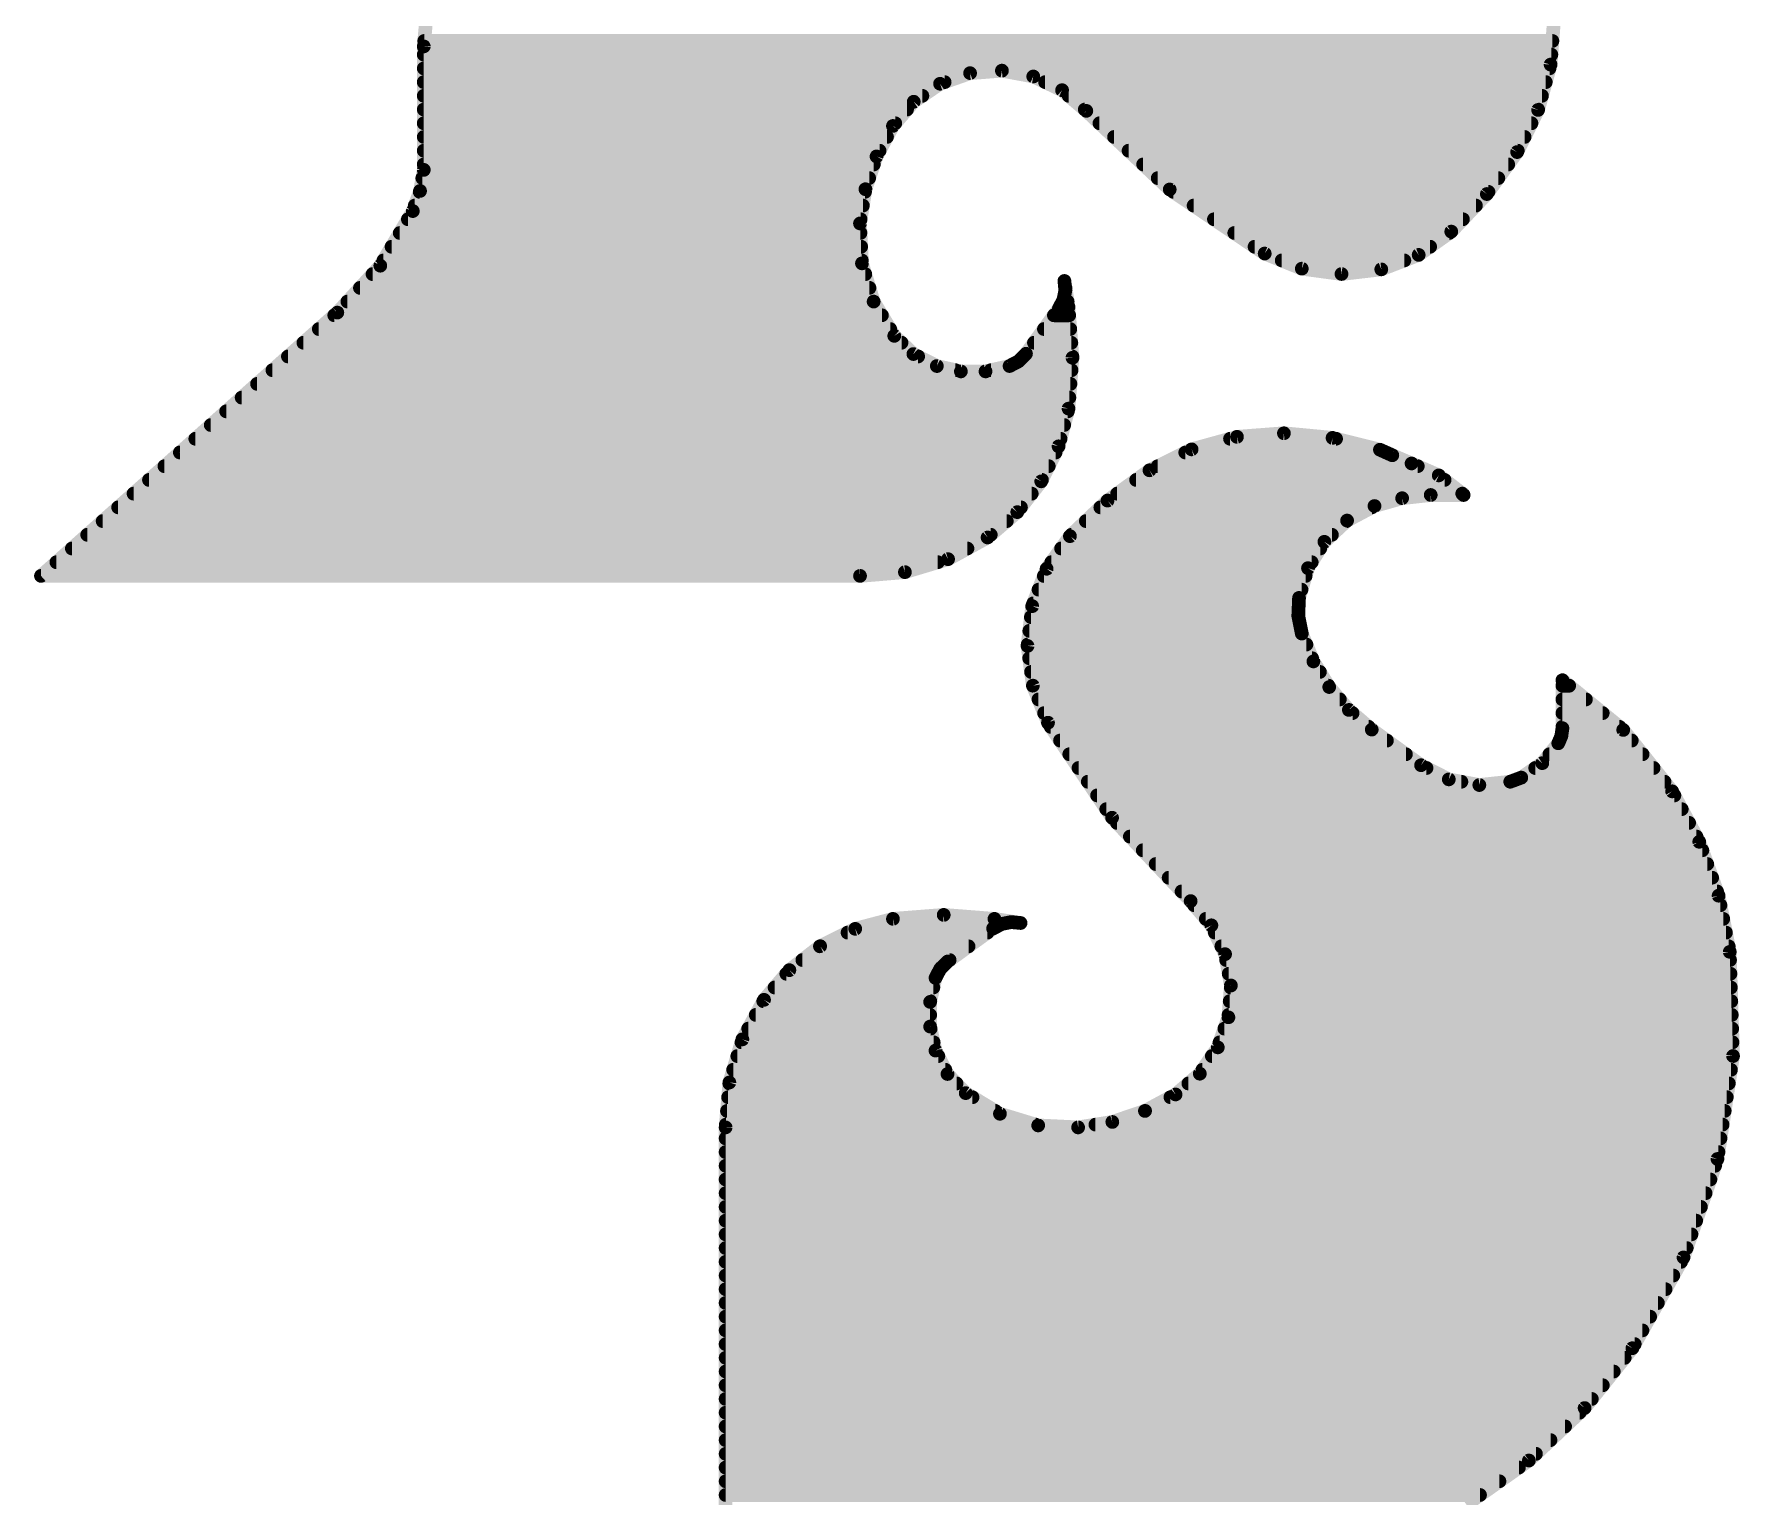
# Model space of a CAD drawing. Extents: x -98 to 26, y -2 to 26.
# Drawn here: x 6.34 to 9.498, y 19.885 to 22.593 of the extents above; entities that cross this region are included whole.
import ezdxf

# ---------------------------------------------------------------- set-up
doc = ezdxf.new("R2010")
doc.units = 0
for name, color, linetype in [('21', 53, 'CONTINUOUS'), ('22', 53, 'CONTINUOUS'), ('24', 53, 'CONTINUOUS')]:
    doc.layers.add(name, color=color, linetype=linetype)

msp = doc.modelspace()

# ---------------------------------------------------------------- linework, layer by layer
at = {"layer": '21', "const_width": 0.0254}
for points in [[(8.5669, 21.8476), (8.4829, 21.8244)], [(8.554, 21.844), (8.7504, 21.844)], [(8.6538, 21.8542), (8.5669, 21.8476)], [(8.7439, 21.8457), (8.6538, 21.8542)], [(8.8316, 21.8237), (8.7439, 21.8457)], [(8.4829, 21.8244), (8.4049, 21.7856)], [(8.4712, 21.8186), (8.843, 21.8186)], [(8.8545, 21.8135), (8.8316, 21.8237)], [(8.8901, 21.7983), (8.8545, 21.8135)], [(8.4049, 21.7856), (8.3272, 21.7296)], [(8.4202, 21.7932), (8.9017, 21.7932)], [(8.9405, 21.7762), (8.8901, 21.7983)], [(8.3802, 21.7678), (8.9513, 21.7678)], [(8.984, 21.7424), (8.9405, 21.7762)], [(8.3272, 21.7296), (8.2576, 21.6637)], [(8.3139, 21.717), (8.8168, 21.717)], [(8.345, 21.7424), (8.984, 21.7424)], [(8.7707, 21.6925), (8.8215, 21.7195)], [(8.8215, 21.7195), (8.8727, 21.734)], [(8.8727, 21.734), (8.9256, 21.7399)], [(8.9256, 21.7399), (8.9866, 21.7399)], [(8.9865, 21.7399), (8.984, 21.7424)], [(8.9866, 21.7399), (8.9865, 21.7399)], [(8.2871, 21.6916), (8.7697, 21.6916)], [(8.7287, 21.6533), (8.7707, 21.6925)], [(8.2576, 21.6637), (8.2145, 21.6033)], [(8.2602, 21.6662), (8.7426, 21.6662)], [(8.6984, 21.6044), (8.7287, 21.6533)], [(8.2412, 21.6408), (8.721, 21.6408)], [(8.2145, 21.6033), (8.1877, 21.5341)], [(8.2231, 21.6154), (8.7052, 21.6154)], [(8.6818, 21.5494), (8.6984, 21.6044)], [(8.1995, 21.5646), (8.6864, 21.5646)], [(8.2093, 21.59), (8.694, 21.59)], [(8.1877, 21.5341), (8.1791, 21.4604)], [(8.1897, 21.5392), (8.6814, 21.5392)], [(8.6804, 21.516), (8.6818, 21.5494)], [(8.1853, 21.5138), (8.6808, 21.5138)], [(8.6869, 21.4833), (8.6804, 21.516)], [(8.1824, 21.4884), (8.6859, 21.4884)], [(8.7084, 21.4318), (8.6869, 21.4833)], [(8.1791, 21.4604), (8.189, 21.3869)], [(8.1794, 21.463), (8.6954, 21.463)], [(8.1822, 21.4376), (8.706, 21.4376)], [(8.1856, 21.4122), (8.7205, 21.4122)], [(8.7377, 21.3843), (8.7084, 21.4318)], [(8.189, 21.3869), (8.217, 21.3182)], [(8.1891, 21.3868), (8.7362, 21.3868)], [(8.774, 21.3419), (8.7377, 21.3843)], [(9.2821, 21.3049), (9.1695, 21.397)], [(9.1695, 21.397), (9.1695, 21.3081)], [(9.1695, 21.3868), (9.182, 21.3868)], [(8.1994, 21.3614), (8.7573, 21.3614)], [(8.8164, 21.3055), (8.774, 21.3419)], [(9.1695, 21.3614), (9.213, 21.3614)], [(8.2098, 21.336), (8.7809, 21.336)], [(8.217, 21.3182), (8.3356, 21.1424)], [(8.2221, 21.3106), (8.8105, 21.3106)], [(9.1695, 21.3081), (9.1675, 21.2936)], [(9.1695, 21.336), (9.2441, 21.336)], [(9.1695, 21.3106), (9.2751, 21.3106)], [(8.2393, 21.2852), (8.8445, 21.2852)], [(8.9078, 21.2395), (8.8164, 21.3055)], [(9.1618, 21.2801), (9.1322, 21.2434)], [(9.1675, 21.2936), (9.1618, 21.2801)], [(9.164, 21.2852), (9.2978, 21.2852)], [(9.3727, 21.1912), (9.2821, 21.3049)], [(8.2564, 21.2598), (8.8797, 21.2598)], [(9.1322, 21.2434), (9.0933, 21.2166)], [(9.1454, 21.2598), (9.318, 21.2598)], [(8.2735, 21.2344), (8.9178, 21.2344)], [(8.9591, 21.2133), (8.9078, 21.2395)], [(9.0157, 21.2029), (8.9591, 21.2133)], [(9.0933, 21.2166), (9.0729, 21.209)], [(9.1191, 21.2344), (9.3383, 21.2344)], [(8.2907, 21.209), (8.9824, 21.209)], [(8.3078, 21.1836), (9.3768, 21.1836)], [(9.0729, 21.209), (9.0157, 21.2029)], [(9.0729, 21.209), (9.3585, 21.209)], [(9.4228, 21.0978), (9.3727, 21.1912)], [(8.3249, 21.1582), (9.3904, 21.1582)], [(8.3356, 21.1424), (8.4811, 20.988)], [(8.3446, 21.1328), (9.404, 21.1328)], [(8.3686, 21.1074), (9.4177, 21.1074)], [(9.4586, 20.998), (9.4228, 21.0978)], [(8.3925, 21.082), (9.4285, 21.082)], [(8.4164, 21.0566), (9.4376, 21.0566)], [(8.4404, 21.0312), (9.4467, 21.0312)], [(8.4643, 21.0058), (9.4558, 21.0058)], [(9.4793, 20.894), (9.4586, 20.998)], [(8.0239, 20.9624), (7.9299, 20.955)], [(8.1179, 20.955), (8.0239, 20.9624)], [(8.4811, 20.988), (8.5194, 20.9431)], [(8.4876, 20.9804), (9.4621, 20.9804)], [(7.86, 20.9366), (7.7952, 20.9045)], [(7.8459, 20.9296), (8.1049, 20.9296)], [(7.9299, 20.955), (7.86, 20.9366)], [(7.9299, 20.955), (8.1179, 20.955)], [(8.0315, 20.8763), (8.1154, 20.9372)], [(8.1154, 20.9372), (8.1311, 20.9456)], [(8.1662, 20.9474), (8.1179, 20.955)], [(8.1311, 20.9456), (8.1485, 20.9491)], [(8.1485, 20.9491), (8.1662, 20.9474)], [(8.5092, 20.955), (9.4672, 20.955)], [(8.5194, 20.9431), (8.5449, 20.8897)], [(8.5259, 20.9296), (9.4722, 20.9296)], [(7.7952, 20.9045), (7.7382, 20.8601)], [(7.7948, 20.9042), (8.0699, 20.9042)], [(8.538, 20.9042), (9.4773, 20.9042)], [(7.7622, 20.8788), (8.0349, 20.8788)], [(8.0177, 20.8629), (8.0315, 20.8763)], [(8.5449, 20.8897), (8.5556, 20.8317)], [(8.5469, 20.8788), (9.4798, 20.8788)], [(9.4853, 20.7012), (9.4793, 20.894)], [(7.7382, 20.8601), (7.6912, 20.8051)], [(7.7325, 20.8534), (8.0127, 20.8534)], [(7.9988, 20.8013), (8.0087, 20.8458)], [(8.0087, 20.8458), (8.0177, 20.8629)], [(8.5516, 20.8534), (9.4806, 20.8534)], [(7.6912, 20.8051), (7.6511, 20.7319)], [(7.6898, 20.8026), (7.9991, 20.8026)], [(7.7108, 20.828), (8.0047, 20.828)], [(7.9988, 20.7557), (7.9988, 20.8013)], [(8.5556, 20.8317), (8.551, 20.7728)], [(8.5534, 20.8026), (9.4822, 20.8026)], [(8.5554, 20.828), (9.4814, 20.828)], [(7.6759, 20.7772), (7.9988, 20.7772)], [(8.551, 20.7728), (8.5314, 20.7171)], [(8.5514, 20.7772), (9.483, 20.7772)], [(7.662, 20.7518), (7.9996, 20.7518)], [(8.0087, 20.7112), (7.9988, 20.7557)], [(8.5436, 20.7518), (9.4838, 20.7518)], [(7.6511, 20.7319), (7.6271, 20.652)], [(7.6494, 20.7264), (8.0053, 20.7264)], [(8.0309, 20.6678), (8.0087, 20.7112)], [(8.5314, 20.7171), (8.498, 20.6684)], [(8.5347, 20.7264), (9.4845, 20.7264)], [(7.6341, 20.6756), (8.0269, 20.6756)], [(7.6418, 20.701), (8.0139, 20.701)], [(8.503, 20.6756), (9.4815, 20.6756)], [(8.5204, 20.701), (9.4853, 20.701)], [(9.4565, 20.5105), (9.4853, 20.7012)], [(7.6271, 20.652), (7.6201, 20.5689)], [(7.6269, 20.6502), (8.0477, 20.6502)], [(8.0646, 20.6324), (8.0309, 20.6678)], [(8.498, 20.6684), (8.4532, 20.6299)], [(8.4769, 20.6502), (9.4776, 20.6502)], [(7.6248, 20.6248), (8.0772, 20.6248)], [(8.128, 20.5942), (8.0646, 20.6324)], [(8.4532, 20.6299), (8.3968, 20.5995)], [(8.4437, 20.6248), (9.4738, 20.6248)], [(7.6227, 20.5994), (8.1194, 20.5994)], [(8.1988, 20.5726), (8.128, 20.5942)], [(8.3968, 20.5995), (8.3361, 20.579)], [(8.3965, 20.5994), (9.4699, 20.5994)], [(7.6201, 20.5689), (7.6201, 19.0525)], [(7.6201, 20.5486), (9.4622, 20.5486)], [(7.6205, 20.574), (8.1942, 20.574)], [(8.2728, 20.5689), (8.1988, 20.5726)], [(8.3361, 20.579), (8.2728, 20.5689)], [(8.3048, 20.574), (9.4661, 20.574)], [(7.6201, 20.5232), (9.4584, 20.5232)], [(7.6201, 20.4978), (9.4521, 20.4978)], [(9.3937, 20.3281), (9.4565, 20.5105)], [(7.6201, 20.4724), (9.4434, 20.4724)], [(7.6201, 20.447), (9.4346, 20.447)], [(7.6201, 20.4216), (9.4259, 20.4216)], [(7.6201, 20.3962), (9.4171, 20.3962)], [(7.6201, 20.3708), (9.4084, 20.3708)], [(7.6201, 20.3454), (9.3996, 20.3454)], [(9.299, 20.16), (9.3937, 20.3281)], [(7.6201, 20.32), (9.3891, 20.32)], [(7.6201, 20.2946), (9.3748, 20.2946)], [(7.6201, 20.2692), (9.3605, 20.2692)], [(7.6201, 20.2438), (9.3462, 20.2438)], [(7.6201, 20.2184), (9.3319, 20.2184)], [(7.6201, 20.193), (9.3176, 20.193)], [(7.6201, 20.1676), (9.3033, 20.1676)], [(7.6201, 20.1422), (9.2848, 20.1422)], [(9.2106, 20.0493), (9.299, 20.16)], [(7.6201, 20.1168), (9.2645, 20.1168)], [(7.6201, 20.0914), (9.2442, 20.0914)], [(7.6201, 20.066), (9.2239, 20.066)], [(9.1074, 19.9521), (9.2106, 20.0493)], [(7.6201, 20.0406), (9.2013, 20.0406)], [(7.6201, 20.0152), (9.1744, 20.0152)], [(7.6201, 19.9898), (9.1474, 19.9898)], [(7.6201, 19.9644), (9.1205, 19.9644)], [(8.9917, 19.8704), (9.1074, 19.9521)], [(7.6201, 19.939), (9.0889, 19.939)], [(7.6201, 19.9136), (9.0529, 19.9136)], [(7.6201, 19.8882), (9.0169, 19.8882)]]:
    msp.add_lwpolyline(points, dxfattribs=at)
at = {"layer": '21', "const_width": 0.0127}
for points in [[(8.554, 21.8504, 1), (8.554, 21.8377)], [(8.5664, 21.8539, 1), (8.5674, 21.8412)], [(8.5686, 21.8415, 1), (8.5652, 21.8537)], [(8.6544, 21.8605, 1), (8.6532, 21.8479)], [(8.6543, 21.8479, 1), (8.6533, 21.8605)], [(8.7454, 21.8518, 1), (8.7423, 21.8395)], [(8.7432, 21.8393, 1), (8.7445, 21.852)], [(8.7504, 21.8377, 1), (8.7504, 21.8504)], [(8.4712, 21.825, 1), (8.4712, 21.8122)], [(8.4812, 21.8305, 1), (8.4846, 21.8183)], [(8.4857, 21.8187, 1), (8.4801, 21.8301)], [(8.8342, 21.8295, 1), (8.829, 21.8179)], [(8.8301, 21.8175, 1), (8.8331, 21.8299)], [(8.843, 21.8122, 1), (8.843, 21.825)], [(8.857, 21.8193, 1), (8.852, 21.8077)], [(8.8519, 21.8077, 1), (8.8571, 21.8193)], [(8.4021, 21.7913, 1), (8.4077, 21.7799)], [(8.4086, 21.7804, 1), (8.4012, 21.7908)], [(8.4202, 21.7996, 1), (8.4202, 21.7869)], [(8.8926, 21.8041, 1), (8.8876, 21.7925)], [(8.8876, 21.7925, 1), (8.8926, 21.8041)], [(8.9017, 21.7869, 1), (8.9017, 21.7996)], [(8.3802, 21.7742, 1), (8.3802, 21.7614)], [(8.9444, 21.7812, 1), (8.9366, 21.7712)], [(8.938, 21.7704, 1), (8.9431, 21.782)], [(8.9513, 21.7614, 1), (8.9513, 21.7742)], [(8.3139, 21.7234, 1), (8.3139, 21.7107)], [(8.3235, 21.7347, 1), (8.3309, 21.7244)], [(8.3316, 21.7249, 1), (8.3228, 21.7342)], [(8.345, 21.7488, 1), (8.345, 21.736)], [(8.8198, 21.7256, 1), (8.8232, 21.7134)], [(8.8168, 21.7107, 1), (8.8168, 21.7234)], [(8.8245, 21.7139, 1), (8.8185, 21.7251)], [(8.872, 21.7403, 1), (8.8734, 21.7277)], [(8.8744, 21.7279, 1), (8.871, 21.7401)], [(8.9256, 21.7463, 1), (8.9256, 21.7336)], [(8.9263, 21.7336, 1), (8.9249, 21.7462)], [(8.9885, 21.7469, 1), (8.9795, 21.7379)], [(8.9801, 21.7374, 1), (8.9879, 21.7474)], [(8.9865, 21.7463, 1), (8.9865, 21.7336)], [(8.982, 21.7354, 1), (8.991, 21.7444)], [(8.984, 21.736, 1), (8.984, 21.7488)], [(8.9866, 21.7336, 1), (8.9866, 21.7463)], [(8.9866, 21.7336, 1), (8.9866, 21.7463)], [(8.2871, 21.698, 1), (8.2871, 21.6852)], [(8.7678, 21.6981, 1), (8.7737, 21.6869)], [(8.7751, 21.6879, 1), (8.7664, 21.6972)], [(8.7697, 21.6852, 1), (8.7697, 21.698)], [(8.2532, 21.6683, 1), (8.262, 21.6591)], [(8.2628, 21.66, 1), (8.2524, 21.6674)], [(8.2602, 21.6726, 1), (8.2602, 21.6598)], [(8.7426, 21.6598, 1), (8.7426, 21.6726)], [(8.2412, 21.6472, 1), (8.2412, 21.6345)], [(8.721, 21.6345, 1), (8.721, 21.6472)], [(8.7244, 21.6579, 1), (8.7331, 21.6486)], [(8.7341, 21.6499, 1), (8.7233, 21.6566)], [(8.2093, 21.607, 1), (8.2196, 21.5996)], [(8.2204, 21.601, 1), (8.2085, 21.6056)], [(8.2231, 21.6218, 1), (8.2231, 21.609)], [(8.693, 21.6078, 1), (8.7038, 21.6011)], [(8.7045, 21.6026, 1), (8.6923, 21.6063)], [(8.7052, 21.609, 1), (8.7052, 21.6218)], [(8.1995, 21.571, 1), (8.1995, 21.5583)], [(8.2093, 21.5964, 1), (8.2093, 21.5836)], [(8.6864, 21.5583, 1), (8.6864, 21.571)], [(8.694, 21.5836, 1), (8.694, 21.5964)], [(8.1818, 21.5364, 1), (8.1937, 21.5318)], [(8.194, 21.5334, 1), (8.1814, 21.5349)], [(8.1897, 21.5456, 1), (8.1897, 21.5328)], [(8.6757, 21.5512, 1), (8.6879, 21.5476)], [(8.6881, 21.5491, 1), (8.6755, 21.5497)], [(8.6814, 21.5328, 1), (8.6814, 21.5456)], [(8.1853, 21.5202, 1), (8.1853, 21.5074)], [(8.674, 21.5163, 1), (8.6867, 21.5158)], [(8.6866, 21.5173, 1), (8.6742, 21.5148)], [(8.6808, 21.5074, 1), (8.6808, 21.5202)], [(8.1824, 21.4948, 1), (8.1824, 21.4821)], [(8.6928, 21.4857, 1), (8.681, 21.4809)], [(8.6807, 21.4821, 1), (8.6931, 21.4845)], [(8.6859, 21.4821, 1), (8.6859, 21.4948)], [(8.1854, 21.4613, 1), (8.1728, 21.4596)], [(8.1728, 21.4612, 1), (8.1854, 21.4597)], [(8.1794, 21.4694, 1), (8.1794, 21.4566)], [(8.1822, 21.444, 1), (8.1822, 21.4312)], [(8.6954, 21.4566, 1), (8.6954, 21.4694)], [(8.706, 21.4312, 1), (8.706, 21.444)], [(8.1856, 21.4186, 1), (8.1856, 21.4059)], [(8.7138, 21.4351, 1), (8.703, 21.4285)], [(8.7025, 21.4293, 1), (8.7142, 21.4342)], [(8.7205, 21.4059, 1), (8.7205, 21.4186)], [(8.1949, 21.3893, 1), (8.1832, 21.3845)], [(8.1891, 21.3932, 1), (8.1891, 21.3804)], [(8.1827, 21.3861, 1), (8.1953, 21.3878)], [(8.7425, 21.3884, 1), (8.7329, 21.3802)], [(8.7323, 21.381, 1), (8.7431, 21.3876)], [(8.7362, 21.3804, 1), (8.7362, 21.3932)], [(9.1735, 21.4019, 1), (9.1655, 21.3921)], [(9.1695, 21.3932, 1), (9.1695, 21.3804)], [(9.1759, 21.397, 1), (9.1632, 21.397)], [(9.182, 21.3804, 1), (9.182, 21.3932)], [(8.1994, 21.3678, 1), (8.1994, 21.355)], [(8.7573, 21.355, 1), (8.7573, 21.3678)], [(8.7782, 21.3467, 1), (8.7699, 21.3371)], [(8.7692, 21.3378, 1), (8.7789, 21.346)], [(9.1695, 21.3678, 1), (9.1695, 21.355)], [(9.213, 21.355, 1), (9.213, 21.3678)], [(8.2098, 21.3424, 1), (8.2098, 21.3297)], [(8.2223, 21.3218, 1), (8.2117, 21.3146)], [(8.2111, 21.3158, 1), (8.2229, 21.3206)], [(8.2221, 21.317, 1), (8.2221, 21.3042)], [(8.7809, 21.3297, 1), (8.7809, 21.3424)], [(8.8105, 21.3042, 1), (8.8105, 21.317)], [(9.1695, 21.3424, 1), (9.1695, 21.3297)], [(9.1695, 21.317, 1), (9.1695, 21.3042)], [(9.1758, 21.3072, 1), (9.1632, 21.309)], [(9.2441, 21.3297, 1), (9.2441, 21.3424)], [(9.2751, 21.3042, 1), (9.2751, 21.317)], [(8.2393, 21.2916, 1), (8.2393, 21.2788)], [(8.8201, 21.3106, 1), (8.8127, 21.3004)], [(8.8123, 21.3007, 1), (8.8205, 21.3103)], [(8.8445, 21.2788, 1), (8.8445, 21.2916)], [(9.156, 21.2826, 1), (9.1676, 21.2776)], [(9.1667, 21.2761, 1), (9.1569, 21.2841)], [(9.164, 21.2916, 1), (9.164, 21.2788)], [(9.1612, 21.2944, 1), (9.1738, 21.2927)], [(9.1734, 21.2911, 1), (9.1617, 21.2961)], [(9.1632, 21.3081, 1), (9.1759, 21.3081)], [(9.287, 21.3089, 1), (9.2771, 21.301)], [(9.278, 21.3, 1), (9.2861, 21.3098)], [(9.2978, 21.2788, 1), (9.2978, 21.2916)], [(8.2564, 21.2662, 1), (8.2564, 21.2535)], [(8.8797, 21.2535, 1), (8.8797, 21.2662)], [(9.1358, 21.2381, 1), (9.1286, 21.2486)], [(9.1454, 21.2662, 1), (9.1454, 21.2535)], [(9.318, 21.2535, 1), (9.318, 21.2662)], [(8.2735, 21.2408, 1), (8.2735, 21.228)], [(8.9107, 21.2452, 1), (8.9049, 21.2338)], [(8.9041, 21.2344, 1), (8.9115, 21.2446)], [(8.9178, 21.228, 1), (8.9178, 21.2408)], [(8.9602, 21.2196, 1), (8.9579, 21.2071)], [(8.9562, 21.2077, 1), (8.962, 21.219)], [(9.0897, 21.2218, 1), (9.0969, 21.2114)], [(9.0955, 21.2106, 1), (9.0911, 21.2226)], [(9.1191, 21.2408, 1), (9.1191, 21.228)], [(9.1272, 21.2474, 1), (9.1371, 21.2394)], [(9.3383, 21.228, 1), (9.3383, 21.2408)], [(8.2907, 21.2154, 1), (8.2907, 21.2026)], [(8.3078, 21.19, 1), (8.3078, 21.1773)], [(8.9824, 21.2026, 1), (8.9824, 21.2154)], [(9.015, 21.2092, 1), (9.0163, 21.1965)], [(9.0145, 21.1966, 1), (9.0168, 21.2091)], [(9.0729, 21.2154, 1), (9.0729, 21.2026)], [(9.0707, 21.215, 1), (9.0751, 21.203)], [(9.0736, 21.2027, 1), (9.0722, 21.2153)], [(9.3585, 21.2026, 1), (9.3585, 21.2154)], [(9.3783, 21.1942, 1), (9.3671, 21.1882)], [(9.3677, 21.1872, 1), (9.3777, 21.1952)], [(9.3768, 21.1773, 1), (9.3768, 21.19)], [(8.3249, 21.1646, 1), (8.3249, 21.1518)], [(9.3904, 21.1518, 1), (9.3904, 21.1646)], [(8.3402, 21.1467, 1), (8.331, 21.138)], [(8.3304, 21.1388, 1), (8.3409, 21.1459)], [(8.3446, 21.1392, 1), (8.3446, 21.1264)], [(9.404, 21.1264, 1), (9.404, 21.1392)], [(8.3686, 21.1138, 1), (8.3686, 21.1011)], [(9.4288, 21.0999, 1), (9.4169, 21.0956)], [(9.4172, 21.0948, 1), (9.4284, 21.1008)], [(9.4177, 21.1011, 1), (9.4177, 21.1138)], [(8.3925, 21.0884, 1), (8.3925, 21.0756)], [(8.4164, 21.063, 1), (8.4164, 21.0502)], [(9.4285, 21.0756, 1), (9.4285, 21.0884)], [(9.4376, 21.0502, 1), (9.4376, 21.063)], [(8.4404, 21.0376, 1), (8.4404, 21.0249)], [(9.4467, 21.0249, 1), (9.4467, 21.0376)], [(8.4643, 21.0122, 1), (8.4643, 20.9994)], [(9.4649, 20.9992, 1), (9.4524, 20.9967)], [(9.4527, 20.9958, 1), (9.4646, 21.0001)], [(9.4558, 20.9994, 1), (9.4558, 21.0122)], [(8.0244, 20.9687, 1), (8.0234, 20.956)], [(8.0244, 20.956, 1), (8.0234, 20.9687)], [(8.4859, 20.9921, 1), (8.4763, 20.9839)], [(8.4765, 20.9836, 1), (8.4857, 20.9924)], [(8.4876, 20.9868, 1), (8.4876, 20.974)], [(9.4621, 20.974, 1), (9.4621, 20.9868)], [(7.8459, 20.936, 1), (7.8459, 20.9232)], [(7.8584, 20.9427, 1), (7.8616, 20.9304)], [(7.8628, 20.9309, 1), (7.8572, 20.9423)], [(7.9299, 20.9614, 1), (7.9299, 20.9487)], [(7.9294, 20.9613, 1), (7.9304, 20.9487)], [(7.9315, 20.9489, 1), (7.9283, 20.9611)], [(8.1049, 20.9232, 1), (8.1049, 20.936)], [(8.1124, 20.9428, 1), (8.1184, 20.9316)], [(8.1189, 20.9613, 1), (8.1169, 20.9487)], [(8.1191, 20.9321, 1), (8.1117, 20.9423)], [(8.1174, 20.9487, 1), (8.1184, 20.9613)], [(8.1179, 20.9487, 1), (8.1179, 20.9614)], [(8.1298, 20.9518, 1), (8.1323, 20.9394)], [(8.1341, 20.94, 1), (8.1281, 20.9512)], [(8.1491, 20.9554, 1), (8.1479, 20.9428)], [(8.1498, 20.9429, 1), (8.1472, 20.9553)], [(8.1652, 20.9411, 1), (8.1672, 20.9537)], [(8.1656, 20.9411, 1), (8.1668, 20.9537)], [(8.5092, 20.9614, 1), (8.5092, 20.9487)], [(8.5252, 20.9458, 1), (8.5137, 20.9403)], [(8.5146, 20.9389, 1), (8.5243, 20.9472)], [(8.5259, 20.936, 1), (8.5259, 20.9232)], [(9.4672, 20.9487, 1), (9.4672, 20.9614)], [(9.4722, 20.9232, 1), (9.4722, 20.936)], [(7.7948, 20.9106, 1), (7.7948, 20.8978)], [(7.7924, 20.9102, 1), (7.798, 20.8988)], [(7.7991, 20.8995, 1), (7.7913, 20.9095)], [(8.0699, 20.8978, 1), (8.0699, 20.9106)], [(8.538, 20.9106, 1), (8.538, 20.8978)], [(9.4773, 20.8978, 1), (9.4773, 20.9106)], [(7.7622, 20.8852, 1), (7.7622, 20.8725)], [(8.0278, 20.8814, 1), (8.0352, 20.8712)], [(8.0359, 20.8718, 1), (8.0271, 20.8808)], [(8.0349, 20.8725, 1), (8.0349, 20.8852)], [(8.5511, 20.8909, 1), (8.5386, 20.8886)], [(8.5391, 20.887, 1), (8.5506, 20.8925)], [(8.5469, 20.8852, 1), (8.5469, 20.8725)], [(9.4856, 20.8942, 1), (9.473, 20.8938)], [(9.4731, 20.8928, 1), (9.4855, 20.8952)], [(9.4798, 20.8725, 1), (9.4798, 20.8852)], [(7.7325, 20.8598, 1), (7.7325, 20.847)], [(7.7343, 20.8651, 1), (7.7421, 20.8551)], [(7.743, 20.856, 1), (7.7333, 20.8642)], [(8.0031, 20.8488, 1), (8.0143, 20.8428)], [(8.0149, 20.8444, 1), (8.0025, 20.8472)], [(8.0133, 20.8674, 1), (8.0221, 20.8583)], [(8.0233, 20.8599, 1), (8.0121, 20.8658)], [(8.0127, 20.847, 1), (8.0127, 20.8598)], [(8.5516, 20.8598, 1), (8.5516, 20.847)], [(9.4806, 20.847, 1), (9.4806, 20.8598)], [(7.6898, 20.809, 1), (7.6898, 20.7963)], [(7.6864, 20.8092, 1), (7.696, 20.801)], [(7.6968, 20.802, 1), (7.6856, 20.8082)], [(7.7108, 20.8344, 1), (7.7108, 20.8216)], [(8.0051, 20.8013, 1), (7.9924, 20.8013)], [(7.9991, 20.7963, 1), (7.9991, 20.809)], [(8.0047, 20.8216, 1), (8.0047, 20.8344)], [(8.5534, 20.809, 1), (8.5534, 20.7963)], [(8.5554, 20.8344, 1), (8.5554, 20.8216)], [(8.562, 20.8312, 1), (8.5493, 20.8322)], [(8.5494, 20.8305, 1), (8.5619, 20.8328)], [(9.4814, 20.8216, 1), (9.4814, 20.8344)], [(9.4822, 20.7963, 1), (9.4822, 20.809)], [(7.6759, 20.7836, 1), (7.6759, 20.7708)], [(7.9926, 20.8027, 1), (8.005, 20.7999)], [(7.9988, 20.7708, 1), (7.9988, 20.7836)], [(8.5514, 20.7836, 1), (8.5514, 20.7708)], [(8.557, 20.7707, 1), (8.5451, 20.7749)], [(9.483, 20.7708, 1), (9.483, 20.7836)], [(7.662, 20.7582, 1), (7.662, 20.7454)], [(7.9924, 20.7557, 1), (8.0051, 20.7557)], [(8.005, 20.7571, 1), (7.9926, 20.7543)], [(7.9996, 20.7454, 1), (7.9996, 20.7582)], [(8.5436, 20.7582, 1), (8.5436, 20.7454)], [(8.5447, 20.7733, 1), (8.5574, 20.7723)], [(9.4838, 20.7454, 1), (9.4838, 20.7582)], [(7.6494, 20.7328, 1), (7.6494, 20.7201)], [(7.6455, 20.735, 1), (7.6567, 20.7289)], [(7.6572, 20.7301, 1), (7.645, 20.7338)], [(8.0144, 20.7141, 1), (8.003, 20.7083)], [(8.0025, 20.7098, 1), (8.0149, 20.7126)], [(8.0053, 20.7201, 1), (8.0053, 20.7328)], [(8.5254, 20.7192, 1), (8.5374, 20.715)], [(8.5366, 20.7135, 1), (8.5262, 20.7207)], [(8.5347, 20.7328, 1), (8.5347, 20.7201)], [(9.4845, 20.7201, 1), (9.4845, 20.7328)], [(7.6341, 20.682, 1), (7.6341, 20.6692)], [(7.6418, 20.7074, 1), (7.6418, 20.6946)], [(8.0139, 20.6946, 1), (8.0139, 20.7074)], [(8.0269, 20.6692, 1), (8.0269, 20.682)], [(8.503, 20.682, 1), (8.503, 20.6692)], [(8.5204, 20.7074, 1), (8.5204, 20.6946)], [(9.479, 20.701, 1), (9.4917, 20.7014)], [(9.4916, 20.7002, 1), (9.4791, 20.7021)], [(9.4815, 20.6692, 1), (9.4815, 20.682)], [(9.4853, 20.6946, 1), (9.4853, 20.7074)], [(7.6269, 20.6566, 1), (7.6269, 20.6439)], [(7.6334, 20.6515, 1), (7.6207, 20.6526)], [(7.621, 20.6539, 1), (7.6331, 20.6502)], [(8.0355, 20.6721, 1), (8.0263, 20.6634)], [(8.0253, 20.6649, 1), (8.0366, 20.6706)], [(8.0477, 20.6439, 1), (8.0477, 20.6566)], [(8.4769, 20.6566, 1), (8.4769, 20.6439)], [(8.4928, 20.6719, 1), (8.5033, 20.6648)], [(8.5022, 20.6635, 1), (8.4939, 20.6732)], [(9.4776, 20.6439, 1), (9.4776, 20.6566)], [(7.6248, 20.6312, 1), (7.6248, 20.6184)], [(8.0679, 20.6378, 1), (8.0613, 20.627)], [(8.06, 20.628, 1), (8.0692, 20.6368)], [(8.0772, 20.6184, 1), (8.0772, 20.6312)], [(8.4437, 20.6312, 1), (8.4437, 20.6184)], [(8.4491, 20.6347, 1), (8.4573, 20.6251)], [(8.4562, 20.6243, 1), (8.4502, 20.6355)], [(9.4738, 20.6184, 1), (9.4738, 20.6312)], [(7.6227, 20.6058, 1), (7.6227, 20.593)], [(8.1194, 20.593, 1), (8.1194, 20.6058)], [(8.1299, 20.6003, 1), (8.1262, 20.5881)], [(8.1247, 20.5887, 1), (8.1313, 20.5996)], [(8.3965, 20.6058, 1), (8.3965, 20.593)], [(8.3938, 20.6051, 1), (8.3998, 20.5939)], [(8.3988, 20.5935, 1), (8.3948, 20.6055)], [(9.4699, 20.593, 1), (9.4699, 20.6058)], [(7.6138, 20.5694, 1), (7.6264, 20.5684)], [(7.6201, 20.555, 1), (7.6201, 20.5422)], [(7.6265, 20.5689, 1), (7.6138, 20.5689)], [(7.6205, 20.5804, 1), (7.6205, 20.5677)], [(8.1992, 20.5789, 1), (8.1985, 20.5662)], [(8.1942, 20.5677, 1), (8.1942, 20.5804)], [(8.197, 20.5665, 1), (8.2007, 20.5786)], [(8.2718, 20.5752, 1), (8.2738, 20.5626)], [(8.2725, 20.5626, 1), (8.2731, 20.5752)], [(8.3048, 20.5804, 1), (8.3048, 20.5677)], [(8.3341, 20.585, 1), (8.3381, 20.573)], [(8.3371, 20.5727, 1), (8.3351, 20.5852)], [(9.4622, 20.5422, 1), (9.4622, 20.555)], [(9.4661, 20.5677, 1), (9.4661, 20.5804)], [(7.6201, 20.5296, 1), (7.6201, 20.5168)], [(9.4584, 20.5168, 1), (9.4584, 20.5296)], [(7.6201, 20.5042, 1), (7.6201, 20.4915)], [(9.4502, 20.5114, 1), (9.4628, 20.5095)], [(9.4625, 20.5084, 1), (9.4505, 20.5125)], [(9.4521, 20.4915, 1), (9.4521, 20.5042)], [(7.6201, 20.4788, 1), (7.6201, 20.466)], [(9.4434, 20.466, 1), (9.4434, 20.4788)], [(7.6201, 20.4534, 1), (7.6201, 20.4407)], [(7.6201, 20.428, 1), (7.6201, 20.4153)], [(9.4259, 20.4153, 1), (9.4259, 20.428)], [(9.4346, 20.4407, 1), (9.4346, 20.4534)], [(7.6201, 20.4026, 1), (7.6201, 20.3898)], [(9.4171, 20.3898, 1), (9.4171, 20.4026)], [(7.6201, 20.3772, 1), (7.6201, 20.3645)], [(9.4084, 20.3645, 1), (9.4084, 20.3772)], [(7.6201, 20.3518, 1), (7.6201, 20.3391)], [(9.3992, 20.325, 1), (9.3881, 20.3312)], [(9.3996, 20.3391, 1), (9.3996, 20.3518)], [(7.6201, 20.3264, 1), (7.6201, 20.3136)], [(9.3877, 20.3301, 1), (9.3997, 20.326)], [(9.3891, 20.3136, 1), (9.3891, 20.3264)], [(7.6201, 20.301, 1), (7.6201, 20.2883)], [(7.6201, 20.2756, 1), (7.6201, 20.2629)], [(9.3605, 20.2629, 1), (9.3605, 20.2756)], [(9.3748, 20.2883, 1), (9.3748, 20.301)], [(7.6201, 20.2502, 1), (7.6201, 20.2374)], [(9.3462, 20.2374, 1), (9.3462, 20.2502)], [(7.6201, 20.2248, 1), (7.6201, 20.2121)], [(9.3319, 20.2121, 1), (9.3319, 20.2248)], [(7.6201, 20.1994, 1), (7.6201, 20.1867)], [(9.3176, 20.1867, 1), (9.3176, 20.1994)], [(7.6201, 20.174, 1), (7.6201, 20.1612)], [(7.6201, 20.1486, 1), (7.6201, 20.1359)], [(9.2848, 20.1359, 1), (9.2848, 20.1486)], [(9.2935, 20.1631, 1), (9.3045, 20.1569)], [(9.304, 20.156, 1), (9.294, 20.164)], [(9.3033, 20.1612, 1), (9.3033, 20.174)], [(7.6201, 20.1232, 1), (7.6201, 20.1105)], [(9.2645, 20.1105, 1), (9.2645, 20.1232)], [(7.6201, 20.0978, 1), (7.6201, 20.085)], [(9.2442, 20.085, 1), (9.2442, 20.0978)], [(7.6201, 20.0724, 1), (7.6201, 20.0597)], [(9.2056, 20.0533, 1), (9.2155, 20.0453)], [(9.2149, 20.0447, 1), (9.2062, 20.0539)], [(9.2239, 20.0597, 1), (9.2239, 20.0724)], [(7.6201, 20.047, 1), (7.6201, 20.0343)], [(7.6201, 20.0216, 1), (7.6201, 20.0088)], [(9.1744, 20.0088, 1), (9.1744, 20.0216)], [(9.2013, 20.0343, 1), (9.2013, 20.047)], [(7.6201, 19.9962, 1), (7.6201, 19.9835)], [(9.1474, 19.9835, 1), (9.1474, 19.9962)], [(7.6201, 19.9708, 1), (7.6201, 19.9581)], [(9.1031, 19.9567, 1), (9.1118, 19.9475)], [(9.1111, 19.9469, 1), (9.1038, 19.9573)], [(9.1205, 19.9581, 1), (9.1205, 19.9708)], [(7.6201, 19.9454, 1), (7.6201, 19.9326)], [(9.0889, 19.9326, 1), (9.0889, 19.9454)], [(7.6201, 19.92, 1), (7.6201, 19.9073)], [(7.6201, 19.8946, 1), (7.6201, 19.8819)], [(9.0169, 19.8819, 1), (9.0169, 19.8946)], [(9.0529, 19.9073, 1), (9.0529, 19.92)]]:
    msp.add_lwpolyline(points, format="xyb", dxfattribs=at)
at = {"layer": '22', "const_width": 0.0254}
for points in [[(7.0612, 22.5705), (7.0736, 22.7068)], [(9.1542, 22.6238), (9.1476, 22.5369)], [(7.0612, 22.3419), (7.0612, 22.5705)], [(7.0621, 22.5806), (9.1509, 22.5806)], [(7.0612, 22.5552), (9.149, 22.5552)], [(7.0612, 22.5298), (9.1456, 22.5298)], [(8.0728, 22.521), (8.0171, 22.5014)], [(8.1317, 22.5256), (8.0728, 22.521)], [(8.1898, 22.5149), (8.1317, 22.5256)], [(8.2431, 22.4894), (8.1898, 22.5149)], [(9.1476, 22.5369), (9.1244, 22.4529)], [(7.0612, 22.5044), (8.0256, 22.5044)], [(7.0612, 22.479), (7.9844, 22.479)], [(8.0171, 22.5014), (7.9684, 22.468)], [(8.2117, 22.5044), (9.1386, 22.5044)], [(8.288, 22.4511), (8.2431, 22.4894)], [(8.2553, 22.479), (9.1316, 22.479)], [(7.0612, 22.4536), (7.956, 22.4536)], [(7.9684, 22.468), (7.9299, 22.4232)], [(8.2851, 22.4536), (9.1246, 22.4536)], [(8.4424, 22.3056), (8.288, 22.4511)], [(9.1244, 22.4529), (9.0856, 22.3749)], [(7.0612, 22.4282), (7.9342, 22.4282)], [(7.9299, 22.4232), (7.8995, 22.3668)], [(8.3123, 22.4282), (9.1121, 22.4282)], [(7.0612, 22.4028), (7.9189, 22.4028)], [(8.3393, 22.4028), (9.0995, 22.4028)], [(7.0612, 22.3774), (7.9052, 22.3774)], [(7.0612, 22.352), (7.8945, 22.352)], [(7.8995, 22.3668), (7.879, 22.3061)], [(8.3662, 22.3774), (9.0868, 22.3774)], [(8.3932, 22.352), (9.0691, 22.352)], [(9.0856, 22.3749), (9.0296, 22.2972)], [(7.0544, 22.3029), (7.0612, 22.3419)], [(7.0585, 22.3266), (7.8859, 22.3266)], [(8.4201, 22.3266), (9.0508, 22.3266)], [(7.0409, 22.2657), (7.0544, 22.3029)], [(7.0537, 22.3012), (7.8782, 22.3012)], [(7.879, 22.3061), (7.8689, 22.2428)], [(8.6182, 22.187), (8.4424, 22.3056)], [(8.4489, 22.3012), (9.0325, 22.3012)], [(9.0296, 22.2972), (8.9637, 22.2276)], [(6.9807, 22.1645), (7.0409, 22.2657)], [(7.0446, 22.2758), (7.8742, 22.2758)], [(8.4866, 22.2758), (9.0093, 22.2758)], [(7.0167, 22.225), (7.8698, 22.225)], [(7.0318, 22.2504), (7.8701, 22.2504)], [(7.8689, 22.2428), (7.8726, 22.1688)], [(8.5242, 22.2504), (8.9853, 22.2504)], [(8.5619, 22.225), (8.9601, 22.225)], [(8.9637, 22.2276), (8.9033, 22.1845)], [(7.0016, 22.1996), (7.871, 22.1996)], [(8.5995, 22.1996), (8.9245, 22.1996)], [(6.9012, 22.0777), (6.9807, 22.1645)], [(6.9865, 22.1742), (7.8723, 22.1742)], [(7.8726, 22.1688), (7.8942, 22.098)], [(8.6869, 22.159), (8.6182, 22.187)], [(8.6497, 22.1742), (8.8768, 22.1742)], [(8.7604, 22.1491), (8.6869, 22.159)], [(8.9033, 22.1845), (8.8341, 22.1577)], [(6.9663, 22.1488), (7.8787, 22.1488)], [(8.2474, 22.1362), (8.255, 22.0879)], [(8.2491, 22.1185), (8.2474, 22.1362)], [(8.8341, 22.1577), (8.7604, 22.1491)], [(6.9198, 22.098), (7.8942, 22.098)], [(6.9431, 22.1234), (7.8864, 22.1234)], [(7.8942, 22.098), (7.9324, 22.0346)], [(8.2372, 22.0854), (8.2456, 22.1011)], [(8.244, 22.098), (8.2534, 22.098)], [(8.2456, 22.1011), (8.2491, 22.1185)], [(8.2486, 22.1234), (8.2494, 22.1234)], [(6.3525, 21.5901), (6.9012, 22.0777)], [(6.8955, 22.0726), (7.9095, 22.0726)], [(8.1763, 22.0015), (8.2372, 22.0854)], [(8.2279, 22.0726), (8.2562, 22.0726)], [(8.255, 22.0879), (8.2623, 21.9939)], [(6.8669, 22.0472), (7.9248, 22.0472)], [(7.9324, 22.0346), (7.9678, 22.0009)], [(8.2095, 22.0472), (8.2582, 22.0472)], [(6.8383, 22.0218), (7.9458, 22.0218)], [(7.9678, 22.0009), (8.0112, 21.9787)], [(8.1629, 21.9877), (8.1763, 22.0015)], [(8.191, 22.0218), (8.2602, 22.0218)], [(6.7811, 21.971), (8.0457, 21.971)], [(6.8097, 21.9964), (7.9766, 21.9964)], [(8.0112, 21.9787), (8.0557, 21.9688)], [(8.1013, 21.9688), (8.1458, 21.9787)], [(8.1113, 21.971), (8.2606, 21.971)], [(8.1458, 21.9787), (8.1629, 21.9877)], [(8.1713, 21.9964), (8.2622, 21.9964)], [(8.2623, 21.9939), (8.255, 21.8999)], [(6.7525, 21.9456), (8.2586, 21.9456)], [(8.0557, 21.9688), (8.1013, 21.9688)], [(6.724, 21.9202), (8.2566, 21.9202)], [(6.6954, 21.8948), (8.2537, 21.8948)], [(8.255, 21.8999), (8.2366, 21.83)], [(6.6382, 21.844), (8.2403, 21.844)], [(6.6668, 21.8694), (8.247, 21.8694)], [(6.6096, 21.8186), (8.2309, 21.8186)], [(8.2366, 21.83), (8.2045, 21.7652)], [(6.581, 21.7932), (8.2184, 21.7932)], [(6.5525, 21.7678), (8.2058, 21.7678)], [(8.2045, 21.7652), (8.1601, 21.7082)], [(6.4953, 21.717), (8.167, 21.717)], [(6.5239, 21.7424), (8.1868, 21.7424)], [(6.4667, 21.6916), (8.1407, 21.6916)], [(8.1601, 21.7082), (8.1051, 21.6612)], [(6.4381, 21.6662), (8.111, 21.6662)], [(8.1051, 21.6612), (8.0319, 21.6211)], [(6.4096, 21.6408), (8.0679, 21.6408)], [(7.8689, 21.5901), (6.3525, 21.5901)], [(6.381, 21.6154), (8.013, 21.6154)], [(7.952, 21.5971), (7.8689, 21.5901)], [(8.0319, 21.6211), (7.952, 21.5971)]]:
    msp.add_lwpolyline(points, dxfattribs=at)
at = {"layer": '22', "const_width": 0.0127}
for points in [[(7.0676, 22.5705, 1), (7.0549, 22.5705)], [(7.0621, 22.587, 1), (7.0621, 22.5742)], [(9.1509, 22.5742, 1), (9.1509, 22.587)], [(7.0549, 22.5711, 1), (7.0675, 22.5699)], [(7.0612, 22.5616, 1), (7.0612, 22.5489)], [(9.149, 22.5489, 1), (9.149, 22.5616)], [(7.0612, 22.5362, 1), (7.0612, 22.5235)], [(8.0723, 22.5274, 1), (8.0733, 22.5147)], [(8.0749, 22.5151, 1), (8.0707, 22.527)], [(8.1328, 22.5319, 1), (8.1305, 22.5194)], [(8.1322, 22.5193, 1), (8.1312, 22.532)], [(8.1925, 22.5206, 1), (8.187, 22.5091)], [(8.1886, 22.5086, 1), (8.1909, 22.5211)], [(9.1412, 22.5374, 1), (9.1539, 22.5364)], [(9.1537, 22.5352, 1), (9.1415, 22.5386)], [(9.1456, 22.5235, 1), (9.1456, 22.5362)], [(7.0612, 22.5108, 1), (7.0612, 22.498)], [(7.0612, 22.4854, 1), (7.0612, 22.4727)], [(7.9844, 22.4727, 1), (7.9844, 22.4854)], [(8.015, 22.5074, 1), (8.0192, 22.4954)], [(8.0207, 22.4962, 1), (8.0135, 22.5066)], [(8.0256, 22.498, 1), (8.0256, 22.5108)], [(8.2117, 22.5108, 1), (8.2117, 22.498)], [(8.2472, 22.4943, 1), (8.2389, 22.4846)], [(8.2403, 22.4837, 1), (8.2458, 22.4952)], [(8.2553, 22.4854, 1), (8.2553, 22.4727)], [(9.1316, 22.4727, 1), (9.1316, 22.4854)], [(9.1386, 22.498, 1), (9.1386, 22.5108)], [(7.0612, 22.46, 1), (7.0612, 22.4473)], [(7.956, 22.4473, 1), (7.956, 22.46)], [(7.9648, 22.4733, 1), (7.9719, 22.4628)], [(7.9732, 22.4639, 1), (7.9635, 22.4722)], [(8.2851, 22.46, 1), (8.2851, 22.4473)], [(8.2924, 22.4557, 1), (8.2836, 22.4465)], [(8.2839, 22.4463, 1), (8.2921, 22.4559)], [(9.1183, 22.4546, 1), (9.1305, 22.4512)], [(9.1301, 22.4501, 1), (9.1187, 22.4557)], [(9.1246, 22.4473, 1), (9.1246, 22.46)], [(7.0612, 22.4346, 1), (7.0612, 22.4218)], [(7.9251, 22.4273, 1), (7.9347, 22.4191)], [(7.9355, 22.4202, 1), (7.9243, 22.4262)], [(7.9342, 22.4218, 1), (7.9342, 22.4346)], [(8.3123, 22.4346, 1), (8.3123, 22.4218)], [(9.1121, 22.4218, 1), (9.1121, 22.4346)], [(7.0612, 22.4092, 1), (7.0612, 22.3965)], [(7.9189, 22.3965, 1), (7.9189, 22.4092)], [(8.3393, 22.4092, 1), (8.3393, 22.3965)], [(9.0995, 22.3965, 1), (9.0995, 22.4092)], [(7.0612, 22.3838, 1), (7.0612, 22.3711)], [(7.0612, 22.3584, 1), (7.0612, 22.3456)], [(7.8939, 22.3698, 1), (7.9051, 22.3638)], [(7.9055, 22.3648, 1), (7.8935, 22.3688)], [(7.8945, 22.3456, 1), (7.8945, 22.3584)], [(7.9052, 22.3711, 1), (7.9052, 22.3838)], [(8.3662, 22.3838, 1), (8.3662, 22.3711)], [(8.3932, 22.3584, 1), (8.3932, 22.3456)], [(9.0691, 22.3456, 1), (9.0691, 22.3584)], [(9.0799, 22.3777, 1), (9.0913, 22.3721)], [(9.0908, 22.3712, 1), (9.0804, 22.3786)], [(9.0868, 22.3711, 1), (9.0868, 22.3838)], [(7.0585, 22.333, 1), (7.0585, 22.3203)], [(7.0675, 22.3408, 1), (7.0549, 22.343)], [(7.0549, 22.3419, 1), (7.0676, 22.3419)], [(7.8859, 22.3203, 1), (7.8859, 22.333)], [(8.4201, 22.333, 1), (8.4201, 22.3203)], [(9.0508, 22.3203, 1), (9.0508, 22.333)], [(7.0537, 22.3076, 1), (7.0537, 22.2949)], [(7.0481, 22.304, 1), (7.0606, 22.3018)], [(7.0603, 22.3008, 1), (7.0484, 22.3051)], [(7.8852, 22.3051, 1), (7.8727, 22.3071)], [(7.873, 22.3081, 1), (7.885, 22.3041)], [(7.8782, 22.2949, 1), (7.8782, 22.3076)], [(8.4459, 22.3109, 1), (8.4388, 22.3004)], [(8.438, 22.301, 1), (8.4467, 22.3102)], [(8.4489, 22.3076, 1), (8.4489, 22.2949)], [(9.0244, 22.3009, 1), (9.0347, 22.2935)], [(9.0342, 22.2928, 1), (9.0249, 22.3016)], [(9.0325, 22.2949, 1), (9.0325, 22.3076)], [(7.0349, 22.2679, 1), (7.0469, 22.2635)], [(7.0464, 22.2625, 1), (7.0354, 22.2689)], [(7.0446, 22.2822, 1), (7.0446, 22.2694)], [(7.8742, 22.2694, 1), (7.8742, 22.2822)], [(8.4866, 22.2822, 1), (8.4866, 22.2694)], [(9.0093, 22.2694, 1), (9.0093, 22.2822)], [(7.0167, 22.2314, 1), (7.0167, 22.2187)], [(7.0318, 22.2568, 1), (7.0318, 22.2441)], [(7.8752, 22.2431, 1), (7.8626, 22.2425)], [(7.8626, 22.2438, 1), (7.8752, 22.2418)], [(7.8698, 22.2187, 1), (7.8698, 22.2314)], [(7.8701, 22.2441, 1), (7.8701, 22.2568)], [(8.5242, 22.2568, 1), (8.5242, 22.2441)], [(8.5619, 22.2314, 1), (8.5619, 22.2187)], [(8.9591, 22.232, 1), (8.9683, 22.2232)], [(8.9674, 22.2224, 1), (8.96, 22.2328)], [(8.9601, 22.2187, 1), (8.9601, 22.2314)], [(8.9853, 22.2441, 1), (8.9853, 22.2568)], [(7.0016, 22.206, 1), (7.0016, 22.1932)], [(7.871, 22.1932, 1), (7.871, 22.206)], [(8.5995, 22.206, 1), (8.5995, 22.1932)], [(8.9245, 22.1932, 1), (8.9245, 22.206)], [(6.9753, 22.1677, 1), (6.9862, 22.1613)], [(6.9854, 22.1602, 1), (6.9761, 22.1688)], [(6.9865, 22.1806, 1), (6.9865, 22.1679)], [(7.8662, 22.1685, 1), (7.8789, 22.1692)], [(7.8786, 22.1707, 1), (7.8665, 22.167)], [(7.8723, 22.1679, 1), (7.8723, 22.1806)], [(8.6206, 22.1929, 1), (8.6158, 22.1811)], [(8.6146, 22.1817, 1), (8.6218, 22.1923)], [(8.6497, 22.1806, 1), (8.6497, 22.1679)], [(8.6878, 22.1653, 1), (8.6861, 22.1527)], [(8.8768, 22.1679, 1), (8.8768, 22.1806)], [(8.8996, 22.1896, 1), (8.907, 22.1793)], [(8.9056, 22.1785, 1), (8.901, 22.1904)], [(6.9663, 22.1552, 1), (6.9663, 22.1425)], [(7.8787, 22.1425, 1), (7.8787, 22.1552)], [(8.2537, 22.1372, 1), (8.2411, 22.1352)], [(8.2537, 22.1368, 1), (8.2411, 22.1356)], [(8.6845, 22.1532, 1), (8.6893, 22.1649)], [(8.7597, 22.1554, 1), (8.7612, 22.1428)], [(8.7596, 22.1428, 1), (8.7613, 22.1554)], [(8.8318, 22.1637, 1), (8.8364, 22.1518)], [(8.8349, 22.1514, 1), (8.8334, 22.164)], [(6.9198, 22.1044, 1), (6.9198, 22.0917)], [(6.9431, 22.1298, 1), (6.9431, 22.117)], [(7.8864, 22.117, 1), (7.8864, 22.1298)], [(7.8996, 22.1013, 1), (7.8887, 22.0947)], [(7.8942, 22.0917, 1), (7.8942, 22.1044)], [(8.244, 22.1044, 1), (8.244, 22.0917)], [(8.2394, 22.1023, 1), (8.2518, 22.0998)], [(8.2512, 22.0981, 1), (8.24, 22.1041)], [(8.2486, 22.1298, 1), (8.2486, 22.117)], [(8.2428, 22.1179, 1), (8.2554, 22.1191)], [(8.2553, 22.1172, 1), (8.2429, 22.1198)], [(8.2494, 22.117, 1), (8.2494, 22.1298)], [(8.2534, 22.0917, 1), (8.2534, 22.1044)], [(6.8955, 22.079, 1), (6.8955, 22.0663)], [(6.8965, 22.082, 1), (6.9059, 22.0734)], [(6.9054, 22.073, 1), (6.897, 22.0824)], [(7.8881, 22.0962, 1), (7.9003, 22.0999)], [(7.9095, 22.0663, 1), (7.9095, 22.079)], [(8.2279, 22.079, 1), (8.2279, 22.0663)], [(8.2316, 22.0884, 1), (8.2428, 22.0824)], [(8.2423, 22.0817, 1), (8.2321, 22.0891)], [(8.2613, 22.0884, 1), (8.2487, 22.0874)], [(8.2487, 22.0869, 1), (8.2613, 22.0889)], [(8.2562, 22.0663, 1), (8.2562, 22.079)], [(6.8669, 22.0536, 1), (6.8669, 22.0408)], [(7.9248, 22.0408, 1), (7.9248, 22.0536)], [(7.9368, 22.0392, 1), (7.928, 22.03)], [(8.2095, 22.0536, 1), (8.2095, 22.0408)], [(8.2582, 22.0408, 1), (8.2582, 22.0536)], [(6.8383, 22.0282, 1), (6.8383, 22.0155)], [(7.927, 22.0313, 1), (7.9378, 22.0379)], [(7.9458, 22.0155, 1), (7.9458, 22.0282)], [(7.9706, 22.0066, 1), (7.9649, 21.9953)], [(8.1808, 21.9971, 1), (8.1718, 22.0059)], [(8.191, 22.0282, 1), (8.191, 22.0155)], [(8.2602, 22.0155, 1), (8.2602, 22.0282)], [(6.7811, 21.9774, 1), (6.7811, 21.9646)], [(6.8097, 22.0028, 1), (6.8097, 21.9901)], [(7.9634, 21.9963, 1), (7.9721, 22.0055)], [(7.9766, 21.9901, 1), (7.9766, 22.0028)], [(8.0126, 21.9849, 1), (8.0098, 21.9725)], [(8.0083, 21.973, 1), (8.0141, 21.9844)], [(8.0457, 21.9646, 1), (8.0457, 21.9774)], [(8.1113, 21.9774, 1), (8.1113, 21.9646)], [(8.1428, 21.9843, 1), (8.1488, 21.9731)], [(8.1472, 21.9725, 1), (8.1444, 21.9849)], [(8.1583, 21.9921, 1), (8.1674, 21.9833)], [(8.1658, 21.9821, 1), (8.1599, 21.9933)], [(8.1713, 22.0028, 1), (8.1713, 21.9901)], [(8.1712, 22.0052, 1), (8.1814, 21.9978)], [(8.2687, 21.9934, 1), (8.256, 21.9944)], [(8.256, 21.9934, 1), (8.2687, 21.9944)], [(8.2606, 21.9646, 1), (8.2606, 21.9774)], [(8.2622, 21.9901, 1), (8.2622, 22.0028)], [(6.7525, 21.952, 1), (6.7525, 21.9393)], [(8.0557, 21.9751, 1), (8.0557, 21.9624)], [(8.0543, 21.9626, 1), (8.0571, 21.975)], [(8.0999, 21.975, 1), (8.1027, 21.9626)], [(8.1013, 21.9624, 1), (8.1013, 21.9751)], [(8.2586, 21.9393, 1), (8.2586, 21.952)], [(6.724, 21.9266, 1), (6.724, 21.9139)], [(8.2566, 21.9139, 1), (8.2566, 21.9266)], [(6.6954, 21.9012, 1), (6.6954, 21.8884)], [(8.2487, 21.9004, 1), (8.2613, 21.8994)], [(8.2611, 21.8983, 1), (8.2489, 21.9015)], [(8.2537, 21.8884, 1), (8.2537, 21.9012)], [(6.6382, 21.8504, 1), (6.6382, 21.8377)], [(6.6668, 21.8758, 1), (6.6668, 21.8631)], [(8.2403, 21.8377, 1), (8.2403, 21.8504)], [(8.247, 21.8631, 1), (8.247, 21.8758)], [(6.6096, 21.825, 1), (6.6096, 21.8122)], [(8.2304, 21.8316, 1), (8.2427, 21.8284)], [(8.2423, 21.8272, 1), (8.2309, 21.8328)], [(8.2309, 21.8122, 1), (8.2309, 21.825)], [(6.581, 21.7996, 1), (6.581, 21.7869)], [(8.2184, 21.7869, 1), (8.2184, 21.7996)], [(6.5525, 21.7742, 1), (6.5525, 21.7614)], [(8.1988, 21.768, 1), (8.2102, 21.7624)], [(8.2095, 21.7613, 1), (8.1995, 21.7691)], [(8.2058, 21.7614, 1), (8.2058, 21.7742)], [(6.4953, 21.7234, 1), (6.4953, 21.7107)], [(6.5239, 21.7488, 1), (6.5239, 21.736)], [(8.167, 21.7107, 1), (8.167, 21.7234)], [(8.1868, 21.736, 1), (8.1868, 21.7488)], [(6.4667, 21.698, 1), (6.4667, 21.6852)], [(8.1407, 21.6852, 1), (8.1407, 21.698)], [(8.1551, 21.7121, 1), (8.1651, 21.7043)], [(8.1642, 21.7033, 1), (8.156, 21.713)], [(6.4381, 21.6726, 1), (6.4381, 21.6598)], [(8.101, 21.666, 1), (8.1092, 21.6564)], [(8.1082, 21.6556, 1), (8.102, 21.6668)], [(8.111, 21.6598, 1), (8.111, 21.6726)], [(6.4096, 21.6472, 1), (6.4096, 21.6345)], [(8.0679, 21.6345, 1), (8.0679, 21.6472)], [(6.3525, 21.5965, 1), (6.3525, 21.5837)], [(6.381, 21.6218, 1), (6.381, 21.609)], [(7.8689, 21.5837, 1), (7.8689, 21.5965)], [(7.9502, 21.6031, 1), (7.9539, 21.591)], [(7.9526, 21.5907, 1), (7.9515, 21.6034)], [(8.013, 21.609, 1), (8.013, 21.6218)], [(8.0289, 21.6267, 1), (8.035, 21.6155)], [(8.0338, 21.615, 1), (8.0301, 21.6272)], [(6.3483, 21.5948, 1), (6.3567, 21.5854)], [(7.8684, 21.5964, 1), (7.8694, 21.5838)]]:
    msp.add_lwpolyline(points, format="xyb", dxfattribs=at)
at = {"layer": '24'}
msp.add_point((6.35, 21.59), dxfattribs=at)

doc.saveas('drawing.dxf')
